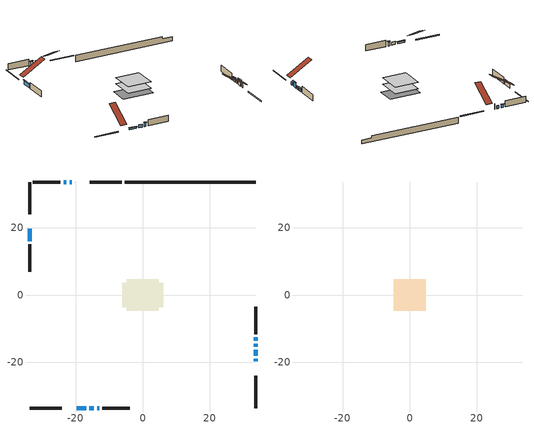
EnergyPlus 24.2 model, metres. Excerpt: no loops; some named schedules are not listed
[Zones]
conditioned space
 floor adiabatic (AdiabaticFloorConstruction): -4.73,-4.73 -4.73,4.73 4.73,4.73 4.73,-4.73 z0.61
 floor foundation (Slab1 construction): -6.12,-3.63 -6.12,3.63 6.12,3.63 6.12,-3.63 z-1.83
 wall outside (RimJoist1 construction): -6.24,33.71 -15.8,33.71 / -33.71,-33.71 -24.15,-33.71 / -33.71,33.71 -33.71,24.15 / 33.71,-33.71 33.71,-24.15 z0.61:0.91
 wall outside (AdiabaticWallConstruction 1): -20.19,33.71 -20.2,33.71 z0.61:2.64
 wall outside (AdiabaticWallConstruction): -19.75,-33.71 -16.91,-33.71 z0.61:1.22; 33.71,-19.75 33.71,-19.04 / -21.12,33.71 -21.84,33.71 / -15.98,-33.71 -14.55,-33.71 / 33.71,-13.61 33.71,-12.6 / -22.76,33.71 -23.63,33.71 z0.61:1.83; -33.71,19.75 -33.71,16.09 z0.61:2.13; 33.71,-18.11 33.71,-16.33 z0.61:2.64; 33.71,-15.41 33.71,-14.54 z0.61:1.68; -13.63,-33.71 -13.01,-33.71 z0.61:2.14
 wall outside (Wall1 construction): -24.56,33.71 -32.78,33.71 / -12.09,-33.71 -3.87,-33.71 / -33.71,15.17 -33.71,6.95 / 33.71,-11.67 33.71,-3.45 z0.61:3.05
 wall foundation (FoundationWall1 construction): -5.31,33.71,-1.83 -5.31,33.71,0.61 29.8,33.71,0.61 29.8,33.71,-0.28 33.71,33.71,-0.28 33.71,33.71,-1.83
 window (WindowConstruction 6): -19.75,-33.71 -16.91,-33.71 z0.61:1.22
 window (WindowConstruction 7): 33.71,-19.75 33.71,-19.04 z0.61:1.83
 window (WindowConstruction 8): -21.12,33.71 -21.84,33.71 z0.61:1.83
 window (WindowConstruction 9): -15.98,-33.71 -14.55,-33.71 z0.61:1.83
 window (WindowConstruction): -33.71,19.75 -33.71,16.1 z0.61:2.13
 window (WindowConstruction 1): 33.71,-18.11 33.71,-16.33 z0.61:2.64
 window (WindowConstruction 2): 33.71,-15.41 33.71,-14.54 z0.61:1.68
 window (WindowConstruction 3): 33.71,-13.61 33.71,-12.6 z0.61:1.83
 window (WindowConstruction 4): -22.76,33.71 -23.63,33.71 z0.61:1.83
 window (WindowConstruction 5): -13.62,-33.71 -13.01,-33.71 z0.61:2.13
 ceiling adiabatic (AdiabaticFloorConstruction): 4.73,-4.73 4.73,4.73 -4.73,4.73 -4.73,-4.73 z0.61
attic - vented
 floor to conditioned space (Floor1 construction Reversed): -4.71,-4.71 -4.71,4.71 4.71,4.71 4.71,-4.71 z3.05
 roof outside (Roof1 construction): -19.26,33.71,3.05 -19.26,24.94,8.16 -16.72,24.94,8.16 -16.72,33.71,3.05; -20.68,-33.71,3.05 -20.68,-24.94,8.16 -23.22,-24.94,8.16 -23.22,-33.71,3.05; -33.71,20.68,3.05 -24.94,20.68,8.16 -24.94,23.22,8.16 -33.71,23.22,3.05; 33.71,-20.68,3.05 24.94,-20.68,8.16 24.94,-23.22,8.16 33.71,-23.22,3.05
shading: -16.7,-33.71 -19.95,-33.71 -19.95,-34.12 -16.7,-34.12 z1.42; -33.71,15.89 -33.71,19.95 -34.12,19.95 -34.12,15.89 z2.34; 33.71,-16.13 33.71,-18.31 34.12,-18.31 34.12,-16.13 z2.84; 33.71,-14.34 33.71,-15.61 34.12,-15.61 34.12,-14.34 z1.88; 33.71,-12.4 33.71,-13.82 34.12,-13.82 34.12,-12.4 z2.03; -23.83,33.71 -22.56,33.71 -22.56,34.12 -23.83,34.12 z2.03; -12.81,-33.71 -13.83,-33.71 -13.83,-34.12 -12.81,-34.12 z2.34
[Building]
Building 1: Terrain=Suburbs
[Site:Location]
Quebec Intl AP_QC: Latitude {deg}=46.8; Longitude {deg}=-71.38; Time Zone {hr}=-5; Elevation {m}=74; Keep Site Location Information=Yes
[Site:GroundTemperature:Shallow]
0.0108218, -2.24938, -2.43038, -1.3578, 2.94801, 7.23376, 10.9493, 13.303, 13.5029, 11.5886, 7.96783, 3.81355
[Site:WaterMainsTemperature]
Calculation Method=Schedule; Temperature Schedule=mains temperature schedule
[Material] Roughness=Rough; Thermal Absorptance=0.9
Name | Thickness {m} | Conductivity {W/m-K} | Density {kg/m3} | Specific Heat {J/kg-K} | Solar Absorptance | Visible Absorptance
asphalt or fiberglass shingles | 0.00635 | 0.162714 | 1121.4 | 1465.45 | 0.4 | 0.4
ceiling loosefill ins | 0.254 | 0.0480833 | 16.02 | 1046.75 | 0.7 | 0.7
ceiling stud and cavity | 0.1397 | 0.127143 | 65.682 | 1177.47 | 0.7 | 0.7
concrete 4.0 in. | 0.1016 | 1.803125 | 2242.8 | 837.4 | 0.7 | 0.7
concrete 8.0 in. | 0.2032 | 1.803125 | 2242.8 | 837.4 | 0.7 | 0.7
exterior vertical ins | 0.0536725 | 0.029427 | 32.04 | 1214.23 | 0.7 | 0.7
floor covering | 0.0127 | 0.0433444 | 54.468 | 1339.84 | 0.6 | 0.6
floor rigid ins; wall rigid ins 1 | 0.512978 | 0.029427 | 32.04 | 1214.23 | 0.7 | 0.7
floor stud and cavity | 0.1397 | 1.75129 | 37.0049 | 1207.88 | 0.7 | 0.7
furniture material conditioned space 1 | 0.1524 | 0.115458 | 640.8 | 1214.23 | 0.6 | 0.6
gypsum board | 0.0127 | 0.160291 | 801 | 837.4 | 0.6 | 0.6
gypsum board 1 | 0.0127 | 0.160291 | 801 | 837.4 | 0.7 | 0.7
osb sheathing 0.5 in. | 0.0127 | 0.115458 | 512.64 | 1214.23 | 0.7 | 0.7
osb sheathing 0.75 in. | 0.01905 | 0.115458 | 512.64 | 1214.23 | 0.7 | 0.7
osb sheathing 2.0 in. | 0.0508 | 0.115458 | 512.64 | 1214.23 | 0.7 | 0.7
rim joist rigid ins; wall rigid ins | 0.051816 | 0.029427 | 32.04 | 1214.23 | 0.7 | 0.7
rim joist stud and cavity | 0.0508 | 0.0371023 | 125.044 | 1163.47 | 0.6 | 0.6
wall stud and cavity | 0.1397 | 0.149696 | 139.0536 | 1170.24 | 0.7 | 0.7
wall stud and cavity 1 | 0.0889 | 0.380278 | 52.3479 | 1209.89 | 0.7 | 0.7
wall stud and cavity 2 | 0.0889 | 0.391764 | 83.0341 | 1211.67 | 0.7 | 0.7
wood siding | 0.0254 | 0.102417 | 544.68 | 1172.36 | 0.4 | 0.4
wood siding 1; wood siding 2; wood siding 3 | 0.0254 | 0.102417 | 544.68 | 1172.36 | 0.7 | 0.7
[WindowMaterial:SimpleGlazingSystem]
Name | U-Factor {W/m2-K} | Solar Heat Gain Coefficient
WindowMaterial | 2.779381 | 0.64
WindowMaterial 1 | 2.76462 | 0.66
WindowMaterial 2 | 2.856034 | 0.56
WindowMaterial 3 | 2.83275 | 0.59
WindowMaterial 4 | 2.84808 | 0.57
WindowMaterial 5 | 2.88102 | 0.54
WindowMaterial 6 | 3.90306 | 0.67
WindowMaterial 7 | 4.91374 | 0.64
WindowMaterial 8 | 2.98209 | 0.54
[Construction]
AdiabaticFloorConstruction: floor stud and cavity, floor rigid ins, osb sheathing 0.75 in., floor covering
AdiabaticWallConstruction: wood siding 2, wall rigid ins 1, wall stud and cavity 1, gypsum board
AdiabaticWallConstruction 1: wood siding 3, wall rigid ins 1, wall stud and cavity 1, gypsum board
Floor1 construction Reversed: gypsum board, ceiling stud and cavity, ceiling loosefill ins
FoundationWall1 construction: concrete 8.0 in., gypsum board 1
furniture construction conditioned space 1: furniture material conditioned space 1
PartitionWallConstruction: gypsum board, wall stud and cavity 2, gypsum board
RimJoist1 construction: wood siding 1, rim joist rigid ins, osb sheathing 2.0 in., rim joist stud and cavity
Roof1 construction: asphalt or fiberglass shingles
Slab1 construction: concrete 4.0 in.
Wall1 construction: wood siding, wall rigid ins, osb sheathing 0.5 in., wall stud and cavity, gypsum board
WindowConstruction: WindowMaterial
WindowConstruction 1: WindowMaterial 1
WindowConstruction 2: WindowMaterial 2
WindowConstruction 3: WindowMaterial 3
WindowConstruction 4: WindowMaterial 4
WindowConstruction 5: WindowMaterial 5
WindowConstruction 6: WindowMaterial 6
WindowConstruction 7; WindowConstruction 8: WindowMaterial 7
WindowConstruction 9: WindowMaterial 8
[Zone] Multiplier=1; Part of Total Floor Area=Yes
Name | Volume {m3}
attic - vented | 70.4035
conditioned space | 460.7
[Space]
Name | Zone | Volume {m3}
attic - vented 1 | attic - vented | 70.4035
conditioned space 1 | conditioned space | 460.7
[ZoneInfiltration:EffectiveLeakageArea]
infil attic - vented 1: Zone or Space=attic - vented 1; Schedule=Always On Discrete; Effective Air Leakage Area {cm2}=3282.83; Stack Coefficient=0.000355481; Wind Coefficient=1.27388e-05
[ZoneMixing]
whole house fan mix: Zone or Space=attic - vented; Schedule=Always On Continuous; Design Flow Rate Calculation Method=Flow/Zone; Design Flow Rate {m3/s}=0; Source Zone or Space=conditioned space
[SurfaceProperty:ExposedFoundationPerimeter]
Slab1: Exposed Perimeter Calculation Method=TotalExposedPerimeter; Total Exposed Perimeter {m}=39.014
[InternalMass] Zone or ZoneList=conditioned space; Space or SpaceList=conditioned space 1
Name | Construction | Surface Area {m2}
furniture mass conditioned space 1 | furniture construction conditioned space 1 | 71.3239
partition wall mass | PartitionWallConstruction | 178.31
[Lights]
interior lighting: Zone or ZoneList or Space or SpaceList=conditioned space 1; Schedule=interior lighting schedule; Design Level Calculation Method=LightingLevel; Lighting Level {W}=343.2; Return Air Fraction=0; Fraction Radiant=0.6; Fraction Visible=0.2; Fraction Replaceable=1
[People]
occupants: Zone or ZoneList or Space or SpaceList=conditioned space 1; Number of People Schedule=occupants schedule; Number of People Calculation Method=People; Number of People=3; Fraction Radiant=0.314171; Sensible Heat Fraction=0.56303; Activity Level Schedule=occupants activity schedule; Carbon Dioxide Generation Rate {m3/s-W}=0; Enable ASHRAE 55 Comfort Warnings=No; Mean Radiant Temperature Calculation Type=EnclosureAveraged
[ElectricEquipment] Zone or ZoneList or Space or SpaceList=conditioned space 1; Design Level Calculation Method=EquipmentLevel
Name | Schedule | Design Level {W} | Fraction Latent | Fraction Radiant | Fraction Lost
clothes dryer | clothes dryer schedule | 140.772 | 0.015 | 0.081 | 0.85
clothes washer | clothes washer schedule | 32.1985 | 0.03 | 0.162 | 0.7
cooking range | cooking range schedule | 215.147 | 0.08 | 0.432 | 0.2
dishwasher | dishwasher schedule | 66.8632 | 0.3 | 0.18 | 0.4
fridge | fridge schedule | 72.9452 | 0 | 0.6 | 0
mech vent house fan | mech vent house fan schedule | 0 | 0 | 0 | 1
mech vent house fan cfis | mech vent house fan cfis schedule | 0 | 0 | 0 | 0
mech vent range fan 0 | mech vent range fan 0 schedule | 57 | 0 | 0 | 1
misc plug loads | misc plug loads schedule | 494.7 | 0.045 | 0.513 | 0.1
whole house fan | Always On Discrete | 0 | 0 | 0 | 1
[OtherEquipment] Zone or ZoneList or Space or SpaceList=conditioned space 1; Design Level Calculation Method=EquipmentLevel
Name | Fuel Type | Schedule | Design Level {W} | Fraction Latent | Fraction Radiant | Fraction Lost
clothes dryer 1 | Electricity | clothes dryer schedule | 0 | 0.015 | 0.081 | 0.85
cooking range 1 | Electricity | cooking range schedule | 0 | 0.08 | 0.432 | 0.2
general water use latent | None | general water use schedule | 62.594 | 1 | 0 | 0
general water use sensible | None | general water use schedule | -61.6891 | 0 | 0.6 | 0
mech vent house fan latent load | None | Always On Discrete | 0 | 1 | 0 | 0
mech vent house fan sensible load | None | Always On Discrete | 0 | 0 | 0 | 0
water heater energy adjustment1 | Electricity | Always On Discrete | 0.01 | 0 | 0 | 1
[ZoneInfiltration:DesignFlowRate] Zone or ZoneList or Space or SpaceList=conditioned space 1; Schedule=Always On Discrete; Design Flow Rate Calculation Method=Flow/Zone; Design Flow Rate {m3/s}=0
infil flow; natural vent flow; whole house fan flow
[ZoneControl:Thermostat]
conditioned space Thermostat: Zone or ZoneList=conditioned space; Control Type Schedule=conditioned space Thermostat Schedule; Control 1=conditioned space temperature setpoint; Temperature Difference Between Cutout And Setpoint {deltaC}=0
[ZoneHVAC:Baseboard:Convective:Electric]
electric baseboard: Availability Schedule=Always On Discrete; Heating Design Capacity {W}=7095.54; Efficiency=1
[Zone equipment]
conditioned space: electric baseboard
[Foundation:Kiva]
Foundation Kiva 1: Initial Indoor Air Temperature {C}=18; Wall Height Above Grade {m}=0.609996; Wall Depth Below Slab {m}=0.2032; Custom Block Material Name 1=exterior vertical ins; Custom Block Depth 1 {m}=2.43998; Custom Block X Position 1 {m}=0.2159; Custom Block Z Position 1 {m}=0
[Foundation:Kiva:Settings]
Soil Conductivity {W/m-K}=0.849921; Soil Density {kg/m3}=1842.3; Soil Specific Heat {J/kg-K}=418.7; Ground Solar Absorptivity=0.9; Ground Thermal Absorptivity=0.9; Ground Surface Roughness {m}=0.03; Far-Field Width {m}=40; Deep-Ground Boundary Condition=ZeroFlux; Deep-Ground Depth {m}=40; Minimum Cell Dimension {m}=0.2; Maximum Cell Growth Coefficient=3; Simulation Timestep=Timestep
[Exterior:Lights]
exterior lighting: Schedule=exterior lighting schedule; Design Level {W}=75.6
[EnergyManagementSystem:GlobalVariable]
infil_program_Qfan
infil_program_Qinf
natural_vent_program_Qnv
natural_vent_program_Qwhf
[EnergyManagementSystem:Sensor]
Name | Output:Variable or Output:Meter Index Key | Output:Variable or Output:Meter
airflow_gain | infil flow | Infiltration Sensible Heat Gain Energy
airflow_gain_1 | natural vent flow | Infiltration Sensible Heat Gain Energy
airflow_gain_2 | whole house fan flow | Infiltration Sensible Heat Gain Energy
airflow_loss | infil flow | Infiltration Sensible Heat Loss Energy
airflow_loss_1 | natural vent flow | Infiltration Sensible Heat Loss Energy
airflow_loss_2 | whole house fan flow | Infiltration Sensible Heat Loss Energy
clg_load_cond |  | Cooling:EnergyTransfer:Zone:CONDITIONED SPACE
clg_sp_s; clg_sp_s_1 | cooling setpoint | Schedule Value
clothes_dryer_exhaust_0_sch_s | clothes dryer exhaust 0 schedule | Schedule Value
conditioned_space_clg_unmet_s | conditioned space | Zone Cooling Setpoint Not Met Time
conditioned_space_htg_unmet_s | conditioned space | Zone Heating Setpoint Not Met Time
cool_season | cooling season schedule | Schedule Value
fridge_tin_s | conditioned space | Zone Mean Air Temperature
htg_load_cond |  | Heating:EnergyTransfer:Zone:CONDITIONED SPACE
htg_sp_s; htg_sp_s_1 | heating setpoint | Schedule Value
ig_ee_conv | clothes dryer | Electric Equipment Convective Heating Energy
ig_ee_conv_2 | cooking range | Electric Equipment Convective Heating Energy
ig_ee_conv_4 | fridge | Electric Equipment Convective Heating Energy
ig_ee_conv_5 | misc plug loads | Electric Equipment Convective Heating Energy
ig_ee_conv_6 | whole house fan | Electric Equipment Convective Heating Energy
ig_ee_rad | clothes dryer | Electric Equipment Radiant Heating Energy
ig_ee_rad_2 | cooking range | Electric Equipment Radiant Heating Energy
ig_ee_rad_4 | fridge | Electric Equipment Radiant Heating Energy
ig_ee_rad_5 | misc plug loads | Electric Equipment Radiant Heating Energy
ig_ee_rad_6 | whole house fan | Electric Equipment Radiant Heating Energy
ig_lgt_conv | interior lighting | Lights Convective Heating Energy
ig_lgt_rad | interior lighting | Lights Radiant Heating Energy
ig_lgt_vis | interior lighting | Lights Visible Radiation Heating Energy
ig_oe_conv | clothes dryer 1 | Other Equipment Convective Heating Energy
ig_oe_conv_1 | cooking range 1 | Other Equipment Convective Heating Energy
ig_oe_conv_2 | general water use latent | Other Equipment Convective Heating Energy
ig_oe_conv_3 | general water use sensible | Other Equipment Convective Heating Energy
ig_oe_conv_4 | water heater energy adjustment1 | Other Equipment Convective Heating Energy
ig_oe_rad | clothes dryer 1 | Other Equipment Radiant Heating Energy
ig_oe_rad_1 | cooking range 1 | Other Equipment Radiant Heating Energy
ig_oe_rad_2 | general water use latent | Other Equipment Radiant Heating Energy
ig_oe_rad_3 | general water use sensible | Other Equipment Radiant Heating Energy
ig_oe_rad_4 | water heater energy adjustment1 | Other Equipment Radiant Heating Energy
ig_ppl_conv | occupants | People Convective Heating Energy
ig_ppl_rad | occupants | People Radiant Heating Energy
im_conv | furniture mass conditioned space 1 | Surface Inside Face Convection Heat Gain Energy
im_conv_1 | partition wall mass | Surface Inside Face Convection Heat Gain Energy
im_ig | furniture mass conditioned space 1 | Surface Inside Face Internal Gains Radiation Heat Gain Energy
im_ig_1 | partition wall mass | Surface Inside Face Internal Gains Radiation Heat Gain Energy
im_lgt | furniture mass conditioned space 1 | Surface Inside Face Lights Radiation Heat Gain Energy
im_lgt_1 | partition wall mass | Surface Inside Face Lights Radiation Heat Gain Energy
im_sol | furniture mass conditioned space 1 | Surface Inside Face Solar Radiation Heat Gain Energy
im_sol_1 | partition wall mass | Surface Inside Face Solar Radiation Heat Gain Energy
im_surf | furniture mass conditioned space 1 | Surface Inside Face Net Surface Thermal Radiation Heat Gain Energy
im_surf_1 | partition wall mass | Surface Inside Face Net Surface Thermal Radiation Heat Gain Energy
mech_vent_range_fan_0_sch_s | mech vent range fan 0 schedule | Schedule Value
mv_conv | mech vent house fan | Electric Equipment Convective Heating Energy
mv_conv_1 | mech vent house fan cfis | Electric Equipment Convective Heating Energy
mv_conv_2 | mech vent range fan 0 | Electric Equipment Convective Heating Energy
mv_conv_3 | mech vent house fan latent load | Other Equipment Convective Heating Energy
mv_conv_4 | mech vent house fan sensible load | Other Equipment Convective Heating Energy
mv_rad | mech vent house fan | Electric Equipment Radiant Heating Energy
mv_rad_1 | mech vent house fan cfis | Electric Equipment Radiant Heating Energy
mv_rad_2 | mech vent range fan 0 | Electric Equipment Radiant Heating Energy
mv_rad_3 | mech vent house fan latent load | Other Equipment Radiant Heating Energy
mv_rad_4 | mech vent house fan sensible load | Other Equipment Radiant Heating Energy
natural_vent_s | natural vent schedule | Schedule Value
out_pb_s |  | Site Outdoor Air Barometric Pressure
out_wt_s |  | Site Outdoor Air Humidity Ratio
site_vw_s |  | Site Wind Speed
ss_back_out | Window1 | Surface Window Shortwave from Zone Back Out Window Heat Transfer Rate
ss_back_out_1 | Window10 | Surface Window Shortwave from Zone Back Out Window Heat Transfer Rate
ss_back_out_2 | Window11 | Surface Window Shortwave from Zone Back Out Window Heat Transfer Rate
ss_back_out_3 | Window12 | Surface Window Shortwave from Zone Back Out Window Heat Transfer Rate
ss_back_out_4 | Window3 | Surface Window Shortwave from Zone Back Out Window Heat Transfer Rate
ss_back_out_5 | Window5 | Surface Window Shortwave from Zone Back Out Window Heat Transfer Rate
ss_back_out_6 | Window6 | Surface Window Shortwave from Zone Back Out Window Heat Transfer Rate
ss_back_out_7 | Window7 | Surface Window Shortwave from Zone Back Out Window Heat Transfer Rate
ss_back_out_8 | Window8 | Surface Window Shortwave from Zone Back Out Window Heat Transfer Rate
ss_back_out_9 | Window9 | Surface Window Shortwave from Zone Back Out Window Heat Transfer Rate
ss_conv | Door1 | Surface Inside Face Convection Heat Gain Energy
ss_conv_1 | Window1 | Surface Inside Face Convection Heat Gain Energy
ss_conv_10 | Window9 | Surface Inside Face Convection Heat Gain Energy
ss_conv_2 | Window10 | Surface Inside Face Convection Heat Gain Energy
ss_conv_3 | Window11 | Surface Inside Face Convection Heat Gain Energy
ss_conv_4 | Window12 | Surface Inside Face Convection Heat Gain Energy
ss_conv_5 | Window3 | Surface Inside Face Convection Heat Gain Energy
ss_conv_6 | Window5 | Surface Inside Face Convection Heat Gain Energy
ss_conv_7 | Window6 | Surface Inside Face Convection Heat Gain Energy
ss_conv_8 | Window7 | Surface Inside Face Convection Heat Gain Energy
ss_conv_9 | Window8 | Surface Inside Face Convection Heat Gain Energy
ss_ig | Door1 | Surface Inside Face Internal Gains Radiation Heat Gain Energy
ss_ig_1 | Window1 | Surface Inside Face Internal Gains Radiation Heat Gain Energy
ss_ig_10 | Window9 | Surface Inside Face Internal Gains Radiation Heat Gain Energy
ss_ig_2 | Window10 | Surface Inside Face Internal Gains Radiation Heat Gain Energy
ss_ig_3 | Window11 | Surface Inside Face Internal Gains Radiation Heat Gain Energy
ss_ig_4 | Window12 | Surface Inside Face Internal Gains Radiation Heat Gain Energy
ss_ig_5 | Window3 | Surface Inside Face Internal Gains Radiation Heat Gain Energy
ss_ig_6 | Window5 | Surface Inside Face Internal Gains Radiation Heat Gain Energy
ss_ig_7 | Window6 | Surface Inside Face Internal Gains Radiation Heat Gain Energy
ss_ig_8 | Window7 | Surface Inside Face Internal Gains Radiation Heat Gain Energy
ss_ig_9 | Window8 | Surface Inside Face Internal Gains Radiation Heat Gain Energy
ss_lgt | Door1 | Surface Inside Face Lights Radiation Heat Gain Energy
ss_sol | Door1 | Surface Inside Face Solar Radiation Heat Gain Energy
ss_surf | Door1 | Surface Inside Face Net Surface Thermal Radiation Heat Gain Energy
ss_surf_1 | Window1 | Surface Inside Face Net Surface Thermal Radiation Heat Gain Energy
ss_surf_10 | Window9 | Surface Inside Face Net Surface Thermal Radiation Heat Gain Energy
ss_surf_2 | Window10 | Surface Inside Face Net Surface Thermal Radiation Heat Gain Energy
ss_surf_3 | Window11 | Surface Inside Face Net Surface Thermal Radiation Heat Gain Energy
ss_surf_4 | Window12 | Surface Inside Face Net Surface Thermal Radiation Heat Gain Energy
ss_surf_5 | Window3 | Surface Inside Face Net Surface Thermal Radiation Heat Gain Energy
ss_surf_6 | Window5 | Surface Inside Face Net Surface Thermal Radiation Heat Gain Energy
ss_surf_7 | Window6 | Surface Inside Face Net Surface Thermal Radiation Heat Gain Energy
ss_surf_8 | Window7 | Surface Inside Face Net Surface Thermal Radiation Heat Gain Energy
ss_surf_9 | Window8 | Surface Inside Face Net Surface Thermal Radiation Heat Gain Energy
ss_trans_in | Window1 | Surface Window Transmitted Solar Radiation Rate
ss_trans_in_1 | Window10 | Surface Window Transmitted Solar Radiation Rate
ss_trans_in_2 | Window11 | Surface Window Transmitted Solar Radiation Rate
ss_trans_in_3 | Window12 | Surface Window Transmitted Solar Radiation Rate
ss_trans_in_4 | Window3 | Surface Window Transmitted Solar Radiation Rate
ss_trans_in_5 | Window5 | Surface Window Transmitted Solar Radiation Rate
ss_trans_in_6 | Window6 | Surface Window Transmitted Solar Radiation Rate
ss_trans_in_7 | Window7 | Surface Window Transmitted Solar Radiation Rate
ss_trans_in_8 | Window8 | Surface Window Transmitted Solar Radiation Rate
ss_trans_in_9 | Window9 | Surface Window Transmitted Solar Radiation Rate
ss_trans_out | Window1 | Surface Inside Face Initial Transmitted Diffuse Transmitted Out Window Solar Radiation Rate
ss_trans_out_1 | Window10 | Surface Inside Face Initial Transmitted Diffuse Transmitted Out Window Solar Radiation Rate
ss_trans_out_2 | Window11 | Surface Inside Face Initial Transmitted Diffuse Transmitted Out Window Solar Radiation Rate
ss_trans_out_3 | Window12 | Surface Inside Face Initial Transmitted Diffuse Transmitted Out Window Solar Radiation Rate
ss_trans_out_4 | Window3 | Surface Inside Face Initial Transmitted Diffuse Transmitted Out Window Solar Radiation Rate
ss_trans_out_5 | Window5 | Surface Inside Face Initial Transmitted Diffuse Transmitted Out Window Solar Radiation Rate
ss_trans_out_6 | Window6 | Surface Inside Face Initial Transmitted Diffuse Transmitted Out Window Solar Radiation Rate
ss_trans_out_7 | Window7 | Surface Inside Face Initial Transmitted Diffuse Transmitted Out Window Solar Radiation Rate
ss_trans_out_8 | Window8 | Surface Inside Face Initial Transmitted Diffuse Transmitted Out Window Solar Radiation Rate
ss_trans_out_9 | Window9 | Surface Inside Face Initial Transmitted Diffuse Transmitted Out Window Solar Radiation Rate
s_conv | Floor1 | Surface Inside Face Convection Heat Gain Energy
s_conv_1 | FoundationWall1 | Surface Inside Face Convection Heat Gain Energy
s_conv_10 | Wall1:180 | Surface Inside Face Convection Heat Gain Energy
s_conv_11 | Wall1:270 | Surface Inside Face Convection Heat Gain Energy
s_conv_12 | Wall1:90 | Surface Inside Face Convection Heat Gain Energy
s_conv_2 | inferred conditioned ceiling | Surface Inside Face Convection Heat Gain Energy
s_conv_3 | inferred conditioned floor | Surface Inside Face Convection Heat Gain Energy
s_conv_4 | RimJoist1:0 | Surface Inside Face Convection Heat Gain Energy
s_conv_5 | RimJoist1:180 | Surface Inside Face Convection Heat Gain Energy
s_conv_6 | RimJoist1:270 | Surface Inside Face Convection Heat Gain Energy
s_conv_7 | RimJoist1:90 | Surface Inside Face Convection Heat Gain Energy
s_conv_8 | Slab1 | Surface Inside Face Convection Heat Gain Energy
s_conv_9 | Wall1:0 | Surface Inside Face Convection Heat Gain Energy
s_ig | Floor1 | Surface Inside Face Internal Gains Radiation Heat Gain Energy
s_ig_1 | FoundationWall1 | Surface Inside Face Internal Gains Radiation Heat Gain Energy
s_ig_10 | Wall1:180 | Surface Inside Face Internal Gains Radiation Heat Gain Energy
s_ig_11 | Wall1:270 | Surface Inside Face Internal Gains Radiation Heat Gain Energy
s_ig_12 | Wall1:90 | Surface Inside Face Internal Gains Radiation Heat Gain Energy
s_ig_2 | inferred conditioned ceiling | Surface Inside Face Internal Gains Radiation Heat Gain Energy
s_ig_3 | inferred conditioned floor | Surface Inside Face Internal Gains Radiation Heat Gain Energy
s_ig_4 | RimJoist1:0 | Surface Inside Face Internal Gains Radiation Heat Gain Energy
s_ig_5 | RimJoist1:180 | Surface Inside Face Internal Gains Radiation Heat Gain Energy
s_ig_6 | RimJoist1:270 | Surface Inside Face Internal Gains Radiation Heat Gain Energy
s_ig_7 | RimJoist1:90 | Surface Inside Face Internal Gains Radiation Heat Gain Energy
s_ig_8 | Slab1 | Surface Inside Face Internal Gains Radiation Heat Gain Energy
s_ig_9 | Wall1:0 | Surface Inside Face Internal Gains Radiation Heat Gain Energy
s_lgt | Floor1 | Surface Inside Face Lights Radiation Heat Gain Energy
s_lgt_1 | FoundationWall1 | Surface Inside Face Lights Radiation Heat Gain Energy
s_lgt_10 | Wall1:180 | Surface Inside Face Lights Radiation Heat Gain Energy
s_lgt_11 | Wall1:270 | Surface Inside Face Lights Radiation Heat Gain Energy
s_lgt_12 | Wall1:90 | Surface Inside Face Lights Radiation Heat Gain Energy
s_lgt_2 | inferred conditioned ceiling | Surface Inside Face Lights Radiation Heat Gain Energy
s_lgt_3 | inferred conditioned floor | Surface Inside Face Lights Radiation Heat Gain Energy
s_lgt_4 | RimJoist1:0 | Surface Inside Face Lights Radiation Heat Gain Energy
s_lgt_5 | RimJoist1:180 | Surface Inside Face Lights Radiation Heat Gain Energy
s_lgt_6 | RimJoist1:270 | Surface Inside Face Lights Radiation Heat Gain Energy
s_lgt_7 | RimJoist1:90 | Surface Inside Face Lights Radiation Heat Gain Energy
s_lgt_8 | Slab1 | Surface Inside Face Lights Radiation Heat Gain Energy
s_lgt_9 | Wall1:0 | Surface Inside Face Lights Radiation Heat Gain Energy
s_sol | Floor1 | Surface Inside Face Solar Radiation Heat Gain Energy
s_sol_1 | FoundationWall1 | Surface Inside Face Solar Radiation Heat Gain Energy
s_sol_10 | Wall1:180 | Surface Inside Face Solar Radiation Heat Gain Energy
s_sol_11 | Wall1:270 | Surface Inside Face Solar Radiation Heat Gain Energy
s_sol_12 | Wall1:90 | Surface Inside Face Solar Radiation Heat Gain Energy
s_sol_2 | inferred conditioned ceiling | Surface Inside Face Solar Radiation Heat Gain Energy
s_sol_3 | inferred conditioned floor | Surface Inside Face Solar Radiation Heat Gain Energy
s_sol_4 | RimJoist1:0 | Surface Inside Face Solar Radiation Heat Gain Energy
